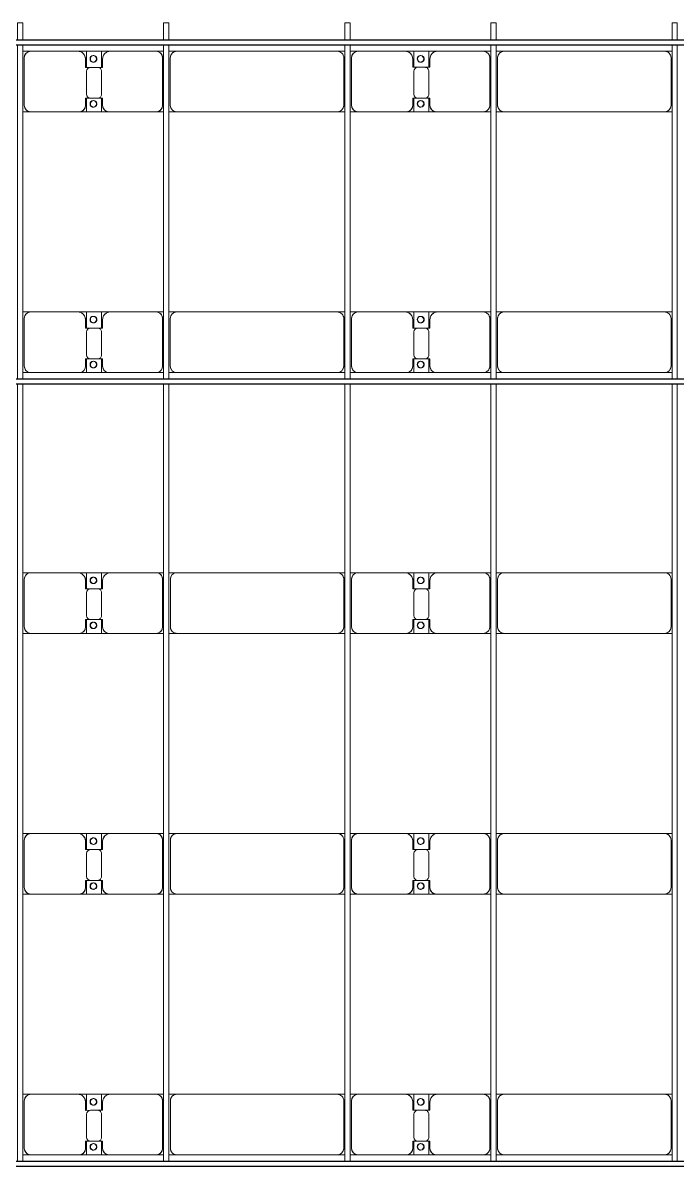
# Model space of a CAD drawing. Header units: millimetres. Extents: x -248177 to 167033, y 156986 to 268923.
# Drawn here: x -195064 to -190044, y 252459 to 261191 of the extents above; entities that cross this region are included whole.
import ezdxf

# ---------------------------------------------------------------- set-up
doc = ezdxf.new("R2010")
doc.units = ezdxf.units.MM
for name, color, linetype, lineweight in [('A-DETL-MBND', 5, 'Continuous', 9), ('A-GENM', 13, 'Continuous', 9), ('S-BEAM', 12, 'Continuous', 9)]:
    doc.layers.add(name, color=color, linetype=linetype, lineweight=lineweight)

# ---------------------------------------------------------------- blocks, each defined once
blk = doc.blocks.new('Dai phao do pin - DẢI PHAO ĐỠ PIN-15626-BỐ TRÍ KHUNG KẾT CẤU BÈ PIN 02')
at = {"layer": 'A-DETL-MBND', "color": 8}
for p, q in [((30827.8, 241.6), (30889.7, 241.6)), ((30827.8, 241.6), (30889.7, 241.6)), ((30839.7, 191.6), (30839.7, -173.4)), ((31249.7, 241.6), (30889.7, 241.6)), ((31249.7, 241.6), (31432.2, 241.6)), ((31432.2, 241.6), (31249.7, 241.6)), ((31309.7, 118.2), (31309.7, 181.6)), ((31317.8, 241.6), (31500.3, 241.6)), ((31317.8, 116.2), (31317.8, 241.6)), ((31500.3, 241.6), (31317.8, 241.6)), ((31432.2, 241.6), (31432.2, 116.2)), ((31440.3, 181.6), (31440.3, 118.2)), ((31850.3, 241.6), (31500.3, 241.6)), ((31850.3, 241.6), (31907.8, 241.6)), ((31850.3, 241.6), (31907.8, 241.6)), ((31900.3, -173.4), (31900.3, 191.6)), ((31947.8, 241.6), (32009.7, 241.6)), ((31947.8, 241.6), (32009.7, 241.6)), ((31959.7, 191.6), (31959.7, -173.4)), ((33240.3, 241.6), (32009.7, 241.6)), ((33240.3, 241.6), (33297.8, 241.6)), ((33240.3, 241.6), (33297.8, 241.6)), ((33290.3, -173.4), (33290.3, 191.6)), ((33337.8, 241.6), (33399.7, 241.6)), ((33337.8, 241.6), (33399.7, 241.6)), ((33349.7, 191.6), (33349.7, -173.4)), ((33759.7, 241.6), (33399.7, 241.6)), ((33759.7, 241.6), (33942.2, 241.6)), ((33942.2, 241.6), (33759.7, 241.6)), ((33819.7, 118.2), (33819.7, 181.6)), ((33827.8, 241.6), (34010.3, 241.6)), ((33827.8, 116.2), (33827.8, 241.6)), ((34010.3, 241.6), (33827.8, 241.6)), ((33942.2, 241.6), (33942.2, 116.2)), ((33950.3, 181.6), (33950.3, 118.2)), ((34360.3, 241.6), (34010.3, 241.6)), ((34360.3, 241.6), (34417.8, 241.6)), ((34360.3, 241.6), (34417.8, 241.6)), ((34410.3, -173.4), (34410.3, 191.6)), ((34457.8, 241.6), (34519.7, 241.6)), ((34457.8, 241.6), (34519.7, 241.6)), ((34469.7, 191.6), (34469.7, -173.4)), ((35750.3, 241.6), (34519.7, 241.6)), ((35750.3, 241.6), (35807.8, 241.6)), ((35750.3, 241.6), (35807.8, 241.6)), ((35800.3, -173.4), (35800.3, 191.6)), ((31402.2, 118.2), (31309.7, 118.2)), ((31317.8, 88.2), (31317.8, -88.2)), ((31440.3, 118.2), (31347.8, 118.2)), ((31432.2, -88.2), (31432.2, 88.2)), ((33912.2, 118.2), (33819.7, 118.2)), ((33827.8, 88.2), (33827.8, -88.2)), ((33950.3, 118.2), (33857.8, 118.2)), ((33942.2, -88.2), (33942.2, 88.2)), ((31309.7, -173.4), (31309.7, -118.2)), ((31309.7, -118.2), (31402.2, -118.2)), ((31317.8, -223.4), (31317.8, -116.2)), ((31347.8, -118.2), (31440.3, -118.2)), ((31432.2, -116.2), (31432.2, -223.4)), ((31440.3, -118.2), (31440.3, -173.4)), ((33819.7, -173.4), (33819.7, -118.2)), ((33819.7, -118.2), (33912.2, -118.2)), ((33827.8, -223.4), (33827.8, -116.2)), ((33857.8, -118.2), (33950.3, -118.2)), ((33942.2, -116.2), (33942.2, -223.4)), ((33950.3, -118.2), (33950.3, -173.4)), ((30889.7, -223.4), (30827.8, -223.4)), ((30889.7, -223.4), (30827.8, -223.4)), ((30889.7, -223.4), (31259.7, -223.4)), ((31432.2, -223.4), (31259.7, -223.4)), ((31259.7, -223.4), (31432.2, -223.4)), ((31490.3, -223.4), (31317.8, -223.4)), ((31317.8, -223.4), (31490.3, -223.4)), ((31490.3, -223.4), (31850.3, -223.4)), ((31907.8, -223.4), (31850.3, -223.4)), ((31907.8, -223.4), (31850.3, -223.4)), ((32009.7, -223.4), (31947.8, -223.4)), ((32009.7, -223.4), (31947.8, -223.4)), ((32009.7, -223.4), (33240.3, -223.4)), ((33297.8, -223.4), (33240.3, -223.4)), ((33297.8, -223.4), (33240.3, -223.4)), ((33399.7, -223.4), (33337.8, -223.4)), ((33399.7, -223.4), (33337.8, -223.4)), ((33399.7, -223.4), (33769.7, -223.4)), ((33942.2, -223.4), (33769.7, -223.4)), ((33769.7, -223.4), (33942.2, -223.4)), ((34000.3, -223.4), (33827.8, -223.4)), ((33827.8, -223.4), (34000.3, -223.4)), ((34000.3, -223.4), (34360.3, -223.4)), ((34417.8, -223.4), (34360.3, -223.4)), ((34417.8, -223.4), (34360.3, -223.4)), ((34519.7, -223.4), (34457.8, -223.4)), ((34519.7, -223.4), (34457.8, -223.4)), ((34519.7, -223.4), (35750.3, -223.4)), ((35807.8, -223.4), (35750.3, -223.4)), ((35807.8, -223.4), (35750.3, -223.4))]:
    blk.add_line(p, q, dxfattribs=at)
for centre, radius, start, end in [((30889.7, 191.6), 50, 90, 180), ((30889.7, 191.6), 50, 105, 180), ((31249.7, 181.6), 60, 0, 90), ((31249.7, 181.6), 60, 0, 60), ((31368.6, 183.2), 25, 360, 180), ((31368.6, 183.2), 25, 180, 360), ((31368.6, 183.2), 25, 360, 165), ((31371.4, 183.2), 25, 360, 180), ((31371.4, 183.2), 25, 90, 180), ((31371.4, 183.2), 25, 180, 0), ((31371.4, 183.2), 25, 180, 300), ((31368.6, 183.2), 25, 259.04667, 360), ((31371.4, 183.2), 25, 15, 75), ((31371.4, 183.2), 25, 330, 345), ((31500.3, 181.6), 60, 90, 180), ((31500.3, 181.6), 60, 120, 180), ((31850.3, 191.6), 50, 360, 90), ((31850.3, 191.6), 50, 360, 75), ((32009.7, 191.6), 50, 90, 180), ((32009.7, 191.6), 50, 150, 180), ((32009.7, 191.6), 50, 105, 135), ((33240.3, 191.6), 50, 0, 90), ((33240.3, 191.6), 50, 60, 90), ((33240.3, 191.6), 50, 15, 30), ((33399.7, 191.6), 50, 90, 180), ((33399.7, 191.6), 50, 105, 180), ((33759.7, 181.6), 60, 360, 90), ((33759.7, 181.6), 60, 360, 60), ((33878.6, 183.2), 25, 360, 180), ((33878.6, 183.2), 25, 180, 0), ((33878.6, 183.2), 25, 360, 165), ((33881.4, 183.2), 25, 0, 180), ((33881.4, 183.2), 25, 90, 180), ((33881.4, 183.2), 25, 180, 0), ((33881.4, 183.2), 25, 180, 300), ((33878.6, 183.2), 25, 210, 0), ((33881.4, 183.2), 25, 15, 75), ((33881.4, 183.2), 25, 330, 345), ((34010.3, 181.6), 60, 90, 180), ((34010.3, 181.6), 60, 120, 180), ((34360.3, 191.6), 50, 360, 90), ((34360.3, 191.6), 50, 360, 75), ((34519.7, 191.6), 50, 90, 180), ((34519.7, 191.6), 50, 150, 180), ((34519.7, 191.6), 50, 105, 135), ((35750.3, 191.6), 50, 360, 90), ((35750.3, 191.6), 50, 60, 90), ((35750.3, 191.6), 50, 15, 30), ((31347.8, 88.2), 30, 90, 180), ((31368.6, 183.2), 25, 210, 255), ((31402.2, 88.2), 30, 0, 90), ((33857.8, 88.2), 30, 90, 180), ((33912.2, 88.2), 30, 0, 90), ((30889.7, -173.4), 50, 180, 270), ((30889.7, -173.4), 50, 180, 255), ((31259.7, -173.4), 50, 270, 360), ((31259.7, -173.4), 50, 285, 360), ((31347.8, -88.2), 30, 180, 270), ((31368.6, -161.8), 25, 360, 180), ((31368.6, -161.8), 25, 180, 360), ((31368.6, -161.8), 25, 105, 165), ((31368.6, -161.8), 25, 195, 360), ((31371.4, -161.8), 25, 0, 180), ((31371.4, -161.8), 25, 105, 180), ((31371.4, -161.8), 25, 180, 0), ((31371.4, -161.8), 25, 180, 270), ((31368.6, -161.8), 25, 360, 75), ((31371.4, -161.8), 25, 15, 75), ((31371.4, -161.8), 25, 285, 345), ((31402.2, -88.2), 30, 270, 0), ((31490.3, -173.4), 50, 180, 270), ((31490.3, -173.4), 50, 180, 255), ((31850.3, -173.4), 50, 270, 360), ((31850.3, -173.4), 50, 285, 360), ((32009.7, -173.4), 50, 180, 270), ((32009.7, -173.4), 50, 180, 210), ((33240.3, -173.4), 50, 270, 360), ((33240.3, -173.4), 50, 330, 0), ((33399.7, -173.4), 50, 180, 270), ((33399.7, -173.4), 50, 180, 255), ((33769.7, -173.4), 50, 270, 360), ((33769.7, -173.4), 50, 285, 360), ((33857.8, -88.2), 30, 180, 270), ((33878.6, -161.8), 25, 360, 180), ((33878.6, -161.8), 25, 180, 0), ((33878.6, -161.8), 25, 105, 165), ((33878.6, -161.8), 25, 195, 360), ((33881.4, -161.8), 25, 0, 180), ((33881.4, -161.8), 25, 105, 180), ((33881.4, -161.8), 25, 180, 0), ((33881.4, -161.8), 25, 180, 270), ((33878.6, -161.8), 25, 360, 75), ((33881.4, -161.8), 25, 15, 75), ((33881.4, -161.8), 25, 285, 345), ((33912.2, -88.2), 30, 270, 0), ((34000.3, -173.4), 50, 180, 270), ((34000.3, -173.4), 50, 180, 255), ((34360.3, -173.4), 50, 270, 0), ((34360.3, -173.4), 50, 285, 360), ((34519.7, -173.4), 50, 180, 270), ((34519.7, -173.4), 50, 180, 210), ((35750.3, -173.4), 50, 270, 360), ((35750.3, -173.4), 50, 330, 360), ((32009.7, -173.4), 50, 240, 270), ((33240.3, -173.4), 50, 285, 300), ((34519.7, -173.4), 50, 240, 270), ((35750.3, -173.4), 50, 285, 300)]:
    blk.add_arc(centre, radius, start, end, dxfattribs=at)
blk = doc.blocks.new('Dai phao do pin - DẢI PHAO ĐỠ PIN-V1-BỐ TRÍ KHUNG KẾT CẤU BÈ PIN 02')
at = {"layer": 'A-DETL-MBND', "color": 8}
for p, q in [((30827.8, 241.6), (30889.7, 241.6)), ((30827.8, 241.6), (30889.7, 241.6)), ((30839.7, 191.6), (30839.7, -173.4)), ((31249.7, 241.6), (30889.7, 241.6)), ((31249.7, 241.6), (31432.2, 241.6)), ((31432.2, 241.6), (31249.7, 241.6)), ((31309.7, 118.2), (31309.7, 181.6)), ((31317.8, 241.6), (31500.3, 241.6)), ((31317.8, 116.2), (31317.8, 241.6)), ((31500.3, 241.6), (31317.8, 241.6)), ((31432.2, 241.6), (31432.2, 116.2)), ((31440.3, 181.6), (31440.3, 118.2)), ((31850.3, 241.6), (31500.3, 241.6)), ((31850.3, 241.6), (31907.8, 241.6)), ((31850.3, 241.6), (31907.8, 241.6)), ((31900.3, -173.4), (31900.3, 191.6)), ((31947.8, 241.6), (32009.7, 241.6)), ((31947.8, 241.6), (32009.7, 241.6)), ((31959.7, 191.6), (31959.7, -173.4)), ((33240.3, 241.6), (32009.7, 241.6)), ((33240.3, 241.6), (33297.8, 241.6)), ((33240.3, 241.6), (33297.8, 241.6)), ((33290.3, -173.4), (33290.3, 191.6)), ((33337.8, 241.6), (33399.7, 241.6)), ((33337.8, 241.6), (33399.7, 241.6)), ((33349.7, 191.6), (33349.7, -173.4)), ((33759.7, 241.6), (33399.7, 241.6)), ((33759.7, 241.6), (33942.2, 241.6)), ((33942.2, 241.6), (33759.7, 241.6)), ((33819.7, 118.2), (33819.7, 181.6)), ((33827.8, 241.6), (34010.3, 241.6)), ((33827.8, 116.2), (33827.8, 241.6)), ((34010.3, 241.6), (33827.8, 241.6)), ((33942.2, 241.6), (33942.2, 116.2)), ((33950.3, 181.6), (33950.3, 118.2)), ((34360.3, 241.6), (34010.3, 241.6)), ((34360.3, 241.6), (34417.8, 241.6)), ((34360.3, 241.6), (34417.8, 241.6)), ((34410.3, -173.4), (34410.3, 191.6)), ((34457.8, 241.6), (34519.7, 241.6)), ((34457.8, 241.6), (34519.7, 241.6)), ((34469.7, 191.6), (34469.7, -173.4)), ((35750.3, 241.6), (34519.7, 241.6)), ((35750.3, 241.6), (35807.8, 241.6)), ((35750.3, 241.6), (35807.8, 241.6)), ((35800.3, -173.4), (35800.3, 191.6)), ((31402.2, 118.2), (31309.7, 118.2)), ((31317.8, 88.2), (31317.8, -88.2)), ((31440.3, 118.2), (31347.8, 118.2)), ((31432.2, -88.2), (31432.2, 88.2)), ((33912.2, 118.2), (33819.7, 118.2)), ((33827.8, 88.2), (33827.8, -88.2)), ((33950.3, 118.2), (33857.8, 118.2)), ((33942.2, -88.2), (33942.2, 88.2)), ((31309.7, -173.4), (31309.7, -118.2)), ((31309.7, -118.2), (31402.2, -118.2)), ((31317.8, -223.4), (31317.8, -116.2)), ((31347.8, -118.2), (31440.3, -118.2)), ((31432.2, -116.2), (31432.2, -223.4)), ((31440.3, -118.2), (31440.3, -173.4)), ((33819.7, -173.4), (33819.7, -118.2)), ((33819.7, -118.2), (33912.2, -118.2)), ((33827.8, -223.4), (33827.8, -116.2)), ((33857.8, -118.2), (33950.3, -118.2)), ((33942.2, -116.2), (33942.2, -223.4)), ((33950.3, -118.2), (33950.3, -173.4)), ((30889.7, -223.4), (30827.8, -223.4)), ((30889.7, -223.4), (30827.8, -223.4)), ((30889.7, -223.4), (31259.7, -223.4)), ((31432.2, -223.4), (31259.7, -223.4)), ((31259.7, -223.4), (31432.2, -223.4)), ((31490.3, -223.4), (31317.8, -223.4)), ((31317.8, -223.4), (31490.3, -223.4)), ((31490.3, -223.4), (31850.3, -223.4)), ((31907.8, -223.4), (31850.3, -223.4)), ((31907.8, -223.4), (31850.3, -223.4)), ((32009.7, -223.4), (31947.8, -223.4)), ((32009.7, -223.4), (31947.8, -223.4)), ((32009.7, -223.4), (33240.3, -223.4)), ((33297.8, -223.4), (33240.3, -223.4)), ((33297.8, -223.4), (33240.3, -223.4)), ((33399.7, -223.4), (33337.8, -223.4)), ((33399.7, -223.4), (33337.8, -223.4)), ((33399.7, -223.4), (33769.7, -223.4)), ((33942.2, -223.4), (33769.7, -223.4)), ((33769.7, -223.4), (33942.2, -223.4)), ((34000.3, -223.4), (33827.8, -223.4)), ((33827.8, -223.4), (34000.3, -223.4)), ((34000.3, -223.4), (34360.3, -223.4)), ((34417.8, -223.4), (34360.3, -223.4)), ((34417.8, -223.4), (34360.3, -223.4)), ((34519.7, -223.4), (34457.8, -223.4)), ((34519.7, -223.4), (34457.8, -223.4)), ((34519.7, -223.4), (35750.3, -223.4)), ((35807.8, -223.4), (35750.3, -223.4)), ((35807.8, -223.4), (35750.3, -223.4))]:
    blk.add_line(p, q, dxfattribs=at)
for centre, radius, start, end in [((30889.7, 191.6), 50, 90, 180), ((30889.7, 191.6), 50, 105, 180), ((31249.7, 181.6), 60, 0, 90), ((31249.7, 181.6), 60, 0, 60), ((31368.6, 183.2), 25, 360, 180), ((31368.6, 183.2), 25, 180, 360), ((31368.6, 183.2), 25, 360, 165), ((31371.4, 183.2), 25, 360, 180), ((31371.4, 183.2), 25, 90, 180), ((31371.4, 183.2), 25, 180, 0), ((31371.4, 183.2), 25, 180, 300), ((31368.6, 183.2), 25, 258.98528, 360), ((31371.4, 183.2), 25, 15, 75), ((31371.4, 183.2), 25, 330, 345), ((31500.3, 181.6), 60, 90, 180), ((31500.3, 181.6), 60, 120, 180), ((31850.3, 191.6), 50, 360, 90), ((31850.3, 191.6), 50, 360, 75), ((32009.7, 191.6), 50, 90, 180), ((32009.7, 191.6), 50, 150, 180), ((32009.7, 191.6), 50, 105, 135), ((33240.3, 191.6), 50, 0, 90), ((33240.3, 191.6), 50, 60, 90), ((33240.3, 191.6), 50, 15, 30), ((33399.7, 191.6), 50, 90, 180), ((33399.7, 191.6), 50, 105, 180), ((33759.7, 181.6), 60, 360, 90), ((33759.7, 181.6), 60, 360, 60), ((33878.6, 183.2), 25, 360, 180), ((33878.6, 183.2), 25, 180, 0), ((33878.6, 183.2), 25, 360, 165), ((33881.4, 183.2), 25, 0, 180), ((33881.4, 183.2), 25, 90, 180), ((33881.4, 183.2), 25, 180, 0), ((33881.4, 183.2), 25, 180, 300), ((33878.6, 183.2), 25, 210, 0), ((33881.4, 183.2), 25, 15, 75), ((33881.4, 183.2), 25, 330, 345), ((34010.3, 181.6), 60, 90, 180), ((34010.3, 181.6), 60, 120, 180), ((34360.3, 191.6), 50, 360, 90), ((34360.3, 191.6), 50, 360, 75), ((34519.7, 191.6), 50, 90, 180), ((34519.7, 191.6), 50, 150, 180), ((34519.7, 191.6), 50, 105, 135), ((35750.3, 191.6), 50, 360, 90), ((35750.3, 191.6), 50, 60, 90), ((35750.3, 191.6), 50, 15, 30), ((31347.8, 88.2), 30, 90, 180), ((31368.6, 183.2), 25, 210, 255), ((31402.2, 88.2), 30, 0, 90), ((33857.8, 88.2), 30, 90, 180), ((33912.2, 88.2), 30, 0, 90), ((30889.7, -173.4), 50, 180, 270), ((30889.7, -173.4), 50, 180, 255), ((31259.7, -173.4), 50, 270, 360), ((31259.7, -173.4), 50, 285, 360), ((31347.8, -88.2), 30, 180, 270), ((31368.6, -161.8), 25, 360, 180), ((31368.6, -161.8), 25, 180, 360), ((31368.6, -161.8), 25, 105, 165), ((31368.6, -161.8), 25, 195, 360), ((31371.4, -161.8), 25, 0, 180), ((31371.4, -161.8), 25, 105, 180), ((31371.4, -161.8), 25, 180, 0), ((31371.4, -161.8), 25, 180, 270), ((31368.6, -161.8), 25, 360, 75), ((31371.4, -161.8), 25, 15, 75), ((31371.4, -161.8), 25, 285, 345), ((31402.2, -88.2), 30, 270, 0), ((31490.3, -173.4), 50, 180, 270), ((31490.3, -173.4), 50, 180, 255), ((31850.3, -173.4), 50, 270, 360), ((31850.3, -173.4), 50, 285, 360), ((32009.7, -173.4), 50, 180, 270), ((32009.7, -173.4), 50, 180, 210), ((33240.3, -173.4), 50, 270, 360), ((33240.3, -173.4), 50, 330, 0), ((33399.7, -173.4), 50, 180, 270), ((33399.7, -173.4), 50, 180, 255), ((33769.7, -173.4), 50, 270, 360), ((33769.7, -173.4), 50, 285, 360), ((33857.8, -88.2), 30, 180, 270), ((33878.6, -161.8), 25, 360, 180), ((33878.6, -161.8), 25, 180, 0), ((33878.6, -161.8), 25, 105, 165), ((33878.6, -161.8), 25, 195, 360), ((33881.4, -161.8), 25, 0, 180), ((33881.4, -161.8), 25, 105, 180), ((33881.4, -161.8), 25, 180, 0), ((33881.4, -161.8), 25, 180, 270), ((33878.6, -161.8), 25, 360, 75), ((33881.4, -161.8), 25, 15, 75), ((33881.4, -161.8), 25, 285, 345), ((33912.2, -88.2), 30, 270, 0), ((34000.3, -173.4), 50, 180, 270), ((34000.3, -173.4), 50, 180, 255), ((34360.3, -173.4), 50, 270, 0), ((34360.3, -173.4), 50, 285, 360), ((34519.7, -173.4), 50, 180, 270), ((34519.7, -173.4), 50, 180, 210), ((35750.3, -173.4), 50, 270, 360), ((35750.3, -173.4), 50, 330, 360), ((32009.7, -173.4), 50, 240, 270), ((33240.3, -173.4), 50, 285, 300), ((34519.7, -173.4), 50, 240, 270), ((35750.3, -173.4), 50, 285, 300)]:
    blk.add_arc(centre, radius, start, end, dxfattribs=at)
blk = doc.blocks.new('Dai phao do pin - DẢI PHAO ĐỠ PIN-V2-BỐ TRÍ KHUNG KẾT CẤU BÈ PIN 02')
at = {"layer": 'A-DETL-MBND', "color": 8}
for p, q in [((30827.8, 241.6), (30889.7, 241.6)), ((30827.8, 241.6), (30889.7, 241.6)), ((30839.7, 191.6), (30839.7, -173.4)), ((31249.7, 241.6), (30889.7, 241.6)), ((31249.7, 241.6), (31432.2, 241.6)), ((31432.2, 241.6), (31249.7, 241.6)), ((31309.7, 118.2), (31309.7, 181.6)), ((31317.8, 241.6), (31500.3, 241.6)), ((31317.8, 116.2), (31317.8, 241.6)), ((31500.3, 241.6), (31317.8, 241.6)), ((31432.2, 241.6), (31432.2, 116.2)), ((31440.3, 181.6), (31440.3, 118.2)), ((31850.3, 241.6), (31500.3, 241.6)), ((31850.3, 241.6), (31907.8, 241.6)), ((31850.3, 241.6), (31907.8, 241.6)), ((31900.3, -173.4), (31900.3, 191.6)), ((31947.8, 241.6), (32009.7, 241.6)), ((31947.8, 241.6), (32009.7, 241.6)), ((31959.7, 191.6), (31959.7, -173.4)), ((33240.3, 241.6), (32009.7, 241.6)), ((33240.3, 241.6), (33297.8, 241.6)), ((33240.3, 241.6), (33297.8, 241.6)), ((33290.3, -173.4), (33290.3, 191.6)), ((33337.8, 241.6), (33399.7, 241.6)), ((33337.8, 241.6), (33399.7, 241.6)), ((33349.7, 191.6), (33349.7, -173.4)), ((33759.7, 241.6), (33399.7, 241.6)), ((33759.7, 241.6), (33942.2, 241.6)), ((33942.2, 241.6), (33759.7, 241.6)), ((33819.7, 118.2), (33819.7, 181.6)), ((33827.8, 241.6), (34010.3, 241.6)), ((33827.8, 116.2), (33827.8, 241.6)), ((34010.3, 241.6), (33827.8, 241.6)), ((33942.2, 241.6), (33942.2, 116.2)), ((33950.3, 181.6), (33950.3, 118.2)), ((34360.3, 241.6), (34010.3, 241.6)), ((34360.3, 241.6), (34417.8, 241.6)), ((34360.3, 241.6), (34417.8, 241.6)), ((34410.3, -173.4), (34410.3, 191.6)), ((34457.8, 241.6), (34519.7, 241.6)), ((34457.8, 241.6), (34519.7, 241.6)), ((34469.7, 191.6), (34469.7, -173.4)), ((35750.3, 241.6), (34519.7, 241.6)), ((35750.3, 241.6), (35807.8, 241.6)), ((35750.3, 241.6), (35807.8, 241.6)), ((35800.3, -173.4), (35800.3, 191.6)), ((31402.2, 118.2), (31309.7, 118.2)), ((31317.8, 88.2), (31317.8, -88.2)), ((31440.3, 118.2), (31347.8, 118.2)), ((31432.2, -88.2), (31432.2, 88.2)), ((33912.2, 118.2), (33819.7, 118.2)), ((33827.8, 88.2), (33827.8, -88.2)), ((33950.3, 118.2), (33857.8, 118.2)), ((33942.2, -88.2), (33942.2, 88.2)), ((31309.7, -173.4), (31309.7, -118.2)), ((31309.7, -118.2), (31402.2, -118.2)), ((31317.8, -223.4), (31317.8, -116.2)), ((31347.8, -118.2), (31440.3, -118.2)), ((31432.2, -116.2), (31432.2, -223.4)), ((31440.3, -118.2), (31440.3, -173.4)), ((33819.7, -173.4), (33819.7, -118.2)), ((33819.7, -118.2), (33912.2, -118.2)), ((33827.8, -223.4), (33827.8, -116.2)), ((33857.8, -118.2), (33950.3, -118.2)), ((33942.2, -116.2), (33942.2, -223.4)), ((33950.3, -118.2), (33950.3, -173.4)), ((30889.7, -223.4), (30827.8, -223.4)), ((30889.7, -223.4), (30827.8, -223.4)), ((30889.7, -223.4), (31259.7, -223.4)), ((31432.2, -223.4), (31259.7, -223.4)), ((31259.7, -223.4), (31432.2, -223.4)), ((31490.3, -223.4), (31317.8, -223.4)), ((31317.8, -223.4), (31490.3, -223.4)), ((31490.3, -223.4), (31850.3, -223.4)), ((31907.8, -223.4), (31850.3, -223.4)), ((31907.8, -223.4), (31850.3, -223.4)), ((32009.7, -223.4), (31947.8, -223.4)), ((32009.7, -223.4), (31947.8, -223.4)), ((32009.7, -223.4), (33240.3, -223.4)), ((33297.8, -223.4), (33240.3, -223.4)), ((33297.8, -223.4), (33240.3, -223.4)), ((33399.7, -223.4), (33337.8, -223.4)), ((33399.7, -223.4), (33337.8, -223.4)), ((33399.7, -223.4), (33769.7, -223.4)), ((33942.2, -223.4), (33769.7, -223.4)), ((33769.7, -223.4), (33942.2, -223.4)), ((34000.3, -223.4), (33827.8, -223.4)), ((33827.8, -223.4), (34000.3, -223.4)), ((34000.3, -223.4), (34360.3, -223.4)), ((34417.8, -223.4), (34360.3, -223.4)), ((34417.8, -223.4), (34360.3, -223.4)), ((34519.7, -223.4), (34457.8, -223.4)), ((34519.7, -223.4), (34457.8, -223.4)), ((34519.7, -223.4), (35750.3, -223.4)), ((35807.8, -223.4), (35750.3, -223.4)), ((35807.8, -223.4), (35750.3, -223.4))]:
    blk.add_line(p, q, dxfattribs=at)
for centre, radius, start, end in [((30889.7, 191.6), 50, 90, 180), ((30889.7, 191.6), 50, 105, 180), ((31249.7, 181.6), 60, 0, 90), ((31249.7, 181.6), 60, 0, 60), ((31368.6, 183.2), 25, 360, 180), ((31368.6, 183.2), 25, 180, 360), ((31368.6, 183.2), 25, 360, 165), ((31371.4, 183.2), 25, 360, 180), ((31371.4, 183.2), 25, 90, 180), ((31371.4, 183.2), 25, 180, 0), ((31371.4, 183.2), 25, 180, 300), ((31368.6, 183.2), 25, 258.92389, 360), ((31371.4, 183.2), 25, 15, 75), ((31371.4, 183.2), 25, 330, 345), ((31500.3, 181.6), 60, 90, 180), ((31500.3, 181.6), 60, 120, 180), ((31850.3, 191.6), 50, 360, 90), ((31850.3, 191.6), 50, 360, 75), ((32009.7, 191.6), 50, 90, 180), ((32009.7, 191.6), 50, 150, 165), ((32009.7, 191.6), 50, 105, 135), ((33240.3, 191.6), 50, 0, 90), ((33240.3, 191.6), 50, 60, 90), ((33240.3, 191.6), 50, 15, 30), ((33399.7, 191.6), 50, 90, 180), ((33399.7, 191.6), 50, 105, 180), ((33759.7, 181.6), 60, 360, 90), ((33759.7, 181.6), 60, 360, 60), ((33878.6, 183.2), 25, 360, 180), ((33878.6, 183.2), 25, 180, 0), ((33878.6, 183.2), 25, 360, 165), ((33881.4, 183.2), 25, 0, 180), ((33881.4, 183.2), 25, 90, 180), ((33881.4, 183.2), 25, 180, 0), ((33881.4, 183.2), 25, 180, 300), ((33878.6, 183.2), 25, 210, 0), ((33881.4, 183.2), 25, 15, 75), ((33881.4, 183.2), 25, 330, 345), ((34010.3, 181.6), 60, 90, 180), ((34010.3, 181.6), 60, 120, 180), ((34360.3, 191.6), 50, 360, 90), ((34360.3, 191.6), 50, 360, 75), ((34519.7, 191.6), 50, 90, 180), ((34519.7, 191.6), 50, 150, 165), ((34519.7, 191.6), 50, 105, 135), ((35750.3, 191.6), 50, 360, 90), ((35750.3, 191.6), 50, 60, 90), ((35750.3, 191.6), 50, 15, 30), ((31347.8, 88.2), 30, 90, 180), ((31368.6, 183.2), 25, 210, 255), ((31402.2, 88.2), 30, 0, 90), ((33857.8, 88.2), 30, 90, 180), ((33912.2, 88.2), 30, 0, 90), ((30889.7, -173.4), 50, 180, 270), ((30889.7, -173.4), 50, 180, 255), ((31259.7, -173.4), 50, 270, 360), ((31259.7, -173.4), 50, 285, 360), ((31347.8, -88.2), 30, 180, 270), ((31368.6, -161.8), 25, 360, 180), ((31368.6, -161.8), 25, 180, 360), ((31368.6, -161.8), 25, 105, 165), ((31368.6, -161.8), 25, 195, 360), ((31371.4, -161.8), 25, 0, 180), ((31371.4, -161.8), 25, 105, 180), ((31371.4, -161.8), 25, 180, 0), ((31371.4, -161.8), 25, 180, 270), ((31368.6, -161.8), 25, 360, 75), ((31371.4, -161.8), 25, 15, 75), ((31371.4, -161.8), 25, 285, 345), ((31402.2, -88.2), 30, 270, 0), ((31490.3, -173.4), 50, 180, 270), ((31490.3, -173.4), 50, 180, 255), ((31850.3, -173.4), 50, 270, 360), ((31850.3, -173.4), 50, 285, 360), ((32009.7, -173.4), 50, 180, 270), ((32009.7, -173.4), 50, 180, 210), ((33240.3, -173.4), 50, 270, 360), ((33240.3, -173.4), 50, 330, 0), ((33399.7, -173.4), 50, 180, 270), ((33399.7, -173.4), 50, 180, 255), ((33769.7, -173.4), 50, 270, 360), ((33769.7, -173.4), 50, 285, 360), ((33857.8, -88.2), 30, 180, 270), ((33878.6, -161.8), 25, 360, 180), ((33878.6, -161.8), 25, 180, 0), ((33878.6, -161.8), 25, 105, 165), ((33878.6, -161.8), 25, 195, 360), ((33881.4, -161.8), 25, 0, 180), ((33881.4, -161.8), 25, 105, 180), ((33881.4, -161.8), 25, 180, 0), ((33881.4, -161.8), 25, 180, 270), ((33878.6, -161.8), 25, 360, 75), ((33881.4, -161.8), 25, 15, 75), ((33881.4, -161.8), 25, 285, 345), ((33912.2, -88.2), 30, 270, 0), ((34000.3, -173.4), 50, 180, 270), ((34000.3, -173.4), 50, 180, 255), ((34360.3, -173.4), 50, 270, 0), ((34360.3, -173.4), 50, 285, 360), ((34519.7, -173.4), 50, 180, 270), ((34519.7, -173.4), 50, 180, 210), ((35750.3, -173.4), 50, 270, 360), ((35750.3, -173.4), 50, 330, 360), ((32009.7, -173.4), 50, 240, 270), ((33240.3, -173.4), 50, 285, 300), ((34519.7, -173.4), 50, 240, 270), ((35750.3, -173.4), 50, 285, 300)]:
    blk.add_arc(centre, radius, start, end, dxfattribs=at)
blk = doc.blocks.new('Dai phao do pin - DẢI PHAO ĐỠ PIN-V3-BỐ TRÍ KHUNG KẾT CẤU BÈ PIN 02')
at = {"layer": 'A-DETL-MBND', "color": 8}
for p, q in [((30827.8, 241.6), (30889.7, 241.6)), ((30827.8, 241.6), (30889.7, 241.6)), ((30839.7, 191.6), (30839.7, -173.4)), ((31249.7, 241.6), (30889.7, 241.6)), ((31249.7, 241.6), (31432.2, 241.6)), ((31432.2, 241.6), (31249.7, 241.6)), ((31309.7, 118.2), (31309.7, 181.6)), ((31317.8, 241.6), (31500.3, 241.6)), ((31317.8, 116.2), (31317.8, 241.6)), ((31500.3, 241.6), (31317.8, 241.6)), ((31432.2, 241.6), (31432.2, 116.2)), ((31440.3, 181.6), (31440.3, 118.2)), ((31850.3, 241.6), (31500.3, 241.6)), ((31850.3, 241.6), (31907.8, 241.6)), ((31850.3, 241.6), (31907.8, 241.6)), ((31900.3, -173.4), (31900.3, 191.6)), ((31947.8, 241.6), (32009.7, 241.6)), ((31947.8, 241.6), (32009.7, 241.6)), ((31959.7, 191.6), (31959.7, -173.4)), ((33240.3, 241.6), (32009.7, 241.6)), ((33240.3, 241.6), (33297.8, 241.6)), ((33240.3, 241.6), (33297.8, 241.6)), ((33290.3, -173.4), (33290.3, 191.6)), ((33337.8, 241.6), (33399.7, 241.6)), ((33337.8, 241.6), (33399.7, 241.6)), ((33349.7, 191.6), (33349.7, -173.4)), ((33759.7, 241.6), (33399.7, 241.6)), ((33759.7, 241.6), (33942.2, 241.6)), ((33942.2, 241.6), (33759.7, 241.6)), ((33819.7, 118.2), (33819.7, 181.6)), ((33827.8, 241.6), (34010.3, 241.6)), ((33827.8, 116.2), (33827.8, 241.6)), ((34010.3, 241.6), (33827.8, 241.6)), ((33942.2, 241.6), (33942.2, 116.2)), ((33950.3, 181.6), (33950.3, 118.2)), ((34360.3, 241.6), (34010.3, 241.6)), ((34360.3, 241.6), (34417.8, 241.6)), ((34360.3, 241.6), (34417.8, 241.6)), ((34410.3, -173.4), (34410.3, 191.6)), ((34457.8, 241.6), (34519.7, 241.6)), ((34457.8, 241.6), (34519.7, 241.6)), ((34469.7, 191.6), (34469.7, -173.4)), ((35750.3, 241.6), (34519.7, 241.6)), ((35750.3, 241.6), (35807.8, 241.6)), ((35750.3, 241.6), (35807.8, 241.6)), ((35800.3, -173.4), (35800.3, 191.6)), ((31402.2, 118.2), (31309.7, 118.2)), ((31317.8, 88.2), (31317.8, -88.2)), ((31440.3, 118.2), (31347.8, 118.2)), ((31432.2, -88.2), (31432.2, 88.2)), ((33912.2, 118.2), (33819.7, 118.2)), ((33827.8, 88.2), (33827.8, -88.2)), ((33950.3, 118.2), (33857.8, 118.2)), ((33942.2, -88.2), (33942.2, 88.2)), ((31309.7, -173.4), (31309.7, -118.2)), ((31309.7, -118.2), (31402.2, -118.2)), ((31317.8, -223.4), (31317.8, -116.2)), ((31347.8, -118.2), (31440.3, -118.2)), ((31432.2, -116.2), (31432.2, -223.4)), ((31440.3, -118.2), (31440.3, -173.4)), ((33819.7, -173.4), (33819.7, -118.2)), ((33819.7, -118.2), (33912.2, -118.2)), ((33827.8, -223.4), (33827.8, -116.2)), ((33857.8, -118.2), (33950.3, -118.2)), ((33942.2, -116.2), (33942.2, -223.4)), ((33950.3, -118.2), (33950.3, -173.4)), ((30889.7, -223.4), (30827.8, -223.4)), ((30889.7, -223.4), (30827.8, -223.4)), ((30889.7, -223.4), (31259.7, -223.4)), ((31432.2, -223.4), (31259.7, -223.4)), ((31259.7, -223.4), (31432.2, -223.4)), ((31490.3, -223.4), (31317.8, -223.4)), ((31317.8, -223.4), (31490.3, -223.4)), ((31490.3, -223.4), (31850.3, -223.4)), ((31907.8, -223.4), (31850.3, -223.4)), ((31907.8, -223.4), (31850.3, -223.4)), ((32009.7, -223.4), (31947.8, -223.4)), ((32009.7, -223.4), (31947.8, -223.4)), ((32009.7, -223.4), (33240.3, -223.4)), ((33297.8, -223.4), (33240.3, -223.4)), ((33297.8, -223.4), (33240.3, -223.4)), ((33399.7, -223.4), (33337.8, -223.4)), ((33399.7, -223.4), (33337.8, -223.4)), ((33399.7, -223.4), (33769.7, -223.4)), ((33942.2, -223.4), (33769.7, -223.4)), ((33769.7, -223.4), (33942.2, -223.4)), ((34000.3, -223.4), (33827.8, -223.4)), ((33827.8, -223.4), (34000.3, -223.4)), ((34000.3, -223.4), (34360.3, -223.4)), ((34417.8, -223.4), (34360.3, -223.4)), ((34417.8, -223.4), (34360.3, -223.4)), ((34519.7, -223.4), (34457.8, -223.4)), ((34519.7, -223.4), (34457.8, -223.4)), ((34519.7, -223.4), (35750.3, -223.4)), ((35807.8, -223.4), (35750.3, -223.4)), ((35807.8, -223.4), (35750.3, -223.4))]:
    blk.add_line(p, q, dxfattribs=at)
for centre, radius, start, end in [((30889.7, 191.6), 50, 90, 180), ((30889.7, 191.6), 50, 105, 180), ((31249.7, 181.6), 60, 0, 90), ((31249.7, 181.6), 60, 0, 60), ((31368.6, 183.2), 25, 360, 180), ((31368.6, 183.2), 25, 180, 360), ((31368.6, 183.2), 25, 360, 165), ((31371.4, 183.2), 25, 360, 180), ((31371.4, 183.2), 25, 90, 180), ((31371.4, 183.2), 25, 180, 0), ((31371.4, 183.2), 25, 180, 300), ((31368.6, 183.2), 25, 258.8625, 360), ((31371.4, 183.2), 25, 15, 75), ((31371.4, 183.2), 25, 330, 345), ((31500.3, 181.6), 60, 90, 180), ((31500.3, 181.6), 60, 120, 180), ((31850.3, 191.6), 50, 360, 90), ((31850.3, 191.6), 50, 360, 75), ((32009.7, 191.6), 50, 90, 180), ((32009.7, 191.6), 50, 150, 180), ((32009.7, 191.6), 50, 105, 135), ((33240.3, 191.6), 50, 0, 90), ((33240.3, 191.6), 50, 60, 90), ((33240.3, 191.6), 50, 15, 30), ((33399.7, 191.6), 50, 90, 180), ((33399.7, 191.6), 50, 105, 180), ((33759.7, 181.6), 60, 360, 90), ((33759.7, 181.6), 60, 360, 60), ((33878.6, 183.2), 25, 360, 180), ((33878.6, 183.2), 25, 180, 0), ((33878.6, 183.2), 25, 360, 165), ((33881.4, 183.2), 25, 0, 180), ((33881.4, 183.2), 25, 90, 180), ((33881.4, 183.2), 25, 180, 0), ((33881.4, 183.2), 25, 180, 300), ((33878.6, 183.2), 25, 210, 0), ((33881.4, 183.2), 25, 15, 75), ((33881.4, 183.2), 25, 330, 345), ((34010.3, 181.6), 60, 90, 180), ((34010.3, 181.6), 60, 120, 180), ((34360.3, 191.6), 50, 360, 90), ((34360.3, 191.6), 50, 360, 75), ((34519.7, 191.6), 50, 90, 180), ((34519.7, 191.6), 50, 150, 180), ((34519.7, 191.6), 50, 105, 135), ((35750.3, 191.6), 50, 360, 90), ((35750.3, 191.6), 50, 60, 90), ((35750.3, 191.6), 50, 15, 30), ((31347.8, 88.2), 30, 90, 180), ((31368.6, 183.2), 25, 210, 255), ((31402.2, 88.2), 30, 0, 90), ((33857.8, 88.2), 30, 90, 180), ((33912.2, 88.2), 30, 0, 90), ((30889.7, -173.4), 50, 180, 270), ((30889.7, -173.4), 50, 180, 255), ((31259.7, -173.4), 50, 270, 360), ((31259.7, -173.4), 50, 285, 360), ((31347.8, -88.2), 30, 180, 270), ((31368.6, -161.8), 25, 360, 180), ((31368.6, -161.8), 25, 180, 360), ((31368.6, -161.8), 25, 105, 165), ((31368.6, -161.8), 25, 195, 360), ((31371.4, -161.8), 25, 0, 180), ((31371.4, -161.8), 25, 105, 180), ((31371.4, -161.8), 25, 180, 0), ((31371.4, -161.8), 25, 180, 270), ((31368.6, -161.8), 25, 360, 75), ((31371.4, -161.8), 25, 15, 75), ((31371.4, -161.8), 25, 285, 345), ((31402.2, -88.2), 30, 270, 0), ((31490.3, -173.4), 50, 180, 270), ((31490.3, -173.4), 50, 180, 255), ((31850.3, -173.4), 50, 270, 360), ((31850.3, -173.4), 50, 285, 360), ((32009.7, -173.4), 50, 180, 270), ((32009.7, -173.4), 50, 180, 210), ((33240.3, -173.4), 50, 270, 360), ((33240.3, -173.4), 50, 330, 0), ((33399.7, -173.4), 50, 180, 270), ((33399.7, -173.4), 50, 180, 255), ((33769.7, -173.4), 50, 270, 360), ((33769.7, -173.4), 50, 285, 360), ((33857.8, -88.2), 30, 180, 270), ((33878.6, -161.8), 25, 360, 180), ((33878.6, -161.8), 25, 180, 0), ((33878.6, -161.8), 25, 105, 165), ((33878.6, -161.8), 25, 195, 360), ((33881.4, -161.8), 25, 0, 180), ((33881.4, -161.8), 25, 105, 180), ((33881.4, -161.8), 25, 180, 0), ((33881.4, -161.8), 25, 180, 270), ((33878.6, -161.8), 25, 360, 75), ((33881.4, -161.8), 25, 15, 75), ((33881.4, -161.8), 25, 285, 345), ((33912.2, -88.2), 30, 270, 0), ((34000.3, -173.4), 50, 180, 270), ((34000.3, -173.4), 50, 180, 255), ((34360.3, -173.4), 50, 270, 0), ((34360.3, -173.4), 50, 285, 360), ((34519.7, -173.4), 50, 180, 270), ((34519.7, -173.4), 50, 180, 210), ((35750.3, -173.4), 50, 270, 360), ((35750.3, -173.4), 50, 330, 360), ((32009.7, -173.4), 50, 240, 270), ((33240.3, -173.4), 50, 285, 300), ((34519.7, -173.4), 50, 240, 270), ((35750.3, -173.4), 50, 285, 300)]:
    blk.add_arc(centre, radius, start, end, dxfattribs=at)
blk = doc.blocks.new('Dai phao do pin - DẢI PHAO ĐỠ PIN-V4-BỐ TRÍ KHUNG KẾT CẤU BÈ PIN 02')
at = {"layer": 'A-DETL-MBND', "color": 8}
for p, q in [((30827.8, 241.6), (30889.7, 241.6)), ((30827.8, 241.6), (30889.7, 241.6)), ((30839.7, 191.6), (30839.7, -173.4)), ((31249.7, 241.6), (30889.7, 241.6)), ((31249.7, 241.6), (31432.2, 241.6)), ((31432.2, 241.6), (31249.7, 241.6)), ((31309.7, 118.2), (31309.7, 181.6)), ((31317.8, 241.6), (31500.3, 241.6)), ((31317.8, 116.2), (31317.8, 241.6)), ((31500.3, 241.6), (31317.8, 241.6)), ((31432.2, 241.6), (31432.2, 116.2)), ((31440.3, 181.6), (31440.3, 118.2)), ((31850.3, 241.6), (31500.3, 241.6)), ((31850.3, 241.6), (31907.8, 241.6)), ((31850.3, 241.6), (31907.8, 241.6)), ((31900.3, -173.4), (31900.3, 191.6)), ((31947.8, 241.6), (32009.7, 241.6)), ((31947.8, 241.6), (32009.7, 241.6)), ((31959.7, 191.6), (31959.7, -173.4)), ((33240.3, 241.6), (32009.7, 241.6)), ((33240.3, 241.6), (33297.8, 241.6)), ((33240.3, 241.6), (33297.8, 241.6)), ((33290.3, -173.4), (33290.3, 191.6)), ((33337.8, 241.6), (33399.7, 241.6)), ((33337.8, 241.6), (33399.7, 241.6)), ((33349.7, 191.6), (33349.7, -173.4)), ((33759.7, 241.6), (33399.7, 241.6)), ((33759.7, 241.6), (33942.2, 241.6)), ((33942.2, 241.6), (33759.7, 241.6)), ((33819.7, 118.2), (33819.7, 181.6)), ((33827.8, 241.6), (34010.3, 241.6)), ((33827.8, 116.2), (33827.8, 241.6)), ((34010.3, 241.6), (33827.8, 241.6)), ((33942.2, 241.6), (33942.2, 116.2)), ((33950.3, 181.6), (33950.3, 118.2)), ((34360.3, 241.6), (34010.3, 241.6)), ((34360.3, 241.6), (34417.8, 241.6)), ((34360.3, 241.6), (34417.8, 241.6)), ((34410.3, -173.4), (34410.3, 191.6)), ((34457.8, 241.6), (34519.7, 241.6)), ((34457.8, 241.6), (34519.7, 241.6)), ((34469.7, 191.6), (34469.7, -173.4)), ((35750.3, 241.6), (34519.7, 241.6)), ((35750.3, 241.6), (35807.8, 241.6)), ((35750.3, 241.6), (35807.8, 241.6)), ((35800.3, -173.4), (35800.3, 191.6)), ((31402.2, 118.2), (31309.7, 118.2)), ((31317.8, 88.2), (31317.8, -88.2)), ((31440.3, 118.2), (31347.8, 118.2)), ((31432.2, -88.2), (31432.2, 88.2)), ((33912.2, 118.2), (33819.7, 118.2)), ((33827.8, 88.2), (33827.8, -88.2)), ((33950.3, 118.2), (33857.8, 118.2)), ((33942.2, -88.2), (33942.2, 88.2)), ((31309.7, -173.4), (31309.7, -118.2)), ((31309.7, -118.2), (31402.2, -118.2)), ((31317.8, -223.4), (31317.8, -116.2)), ((31347.8, -118.2), (31440.3, -118.2)), ((31432.2, -116.2), (31432.2, -223.4)), ((31440.3, -118.2), (31440.3, -173.4)), ((33819.7, -173.4), (33819.7, -118.2)), ((33819.7, -118.2), (33912.2, -118.2)), ((33827.8, -223.4), (33827.8, -116.2)), ((33857.8, -118.2), (33950.3, -118.2)), ((33942.2, -116.2), (33942.2, -223.4)), ((33950.3, -118.2), (33950.3, -173.4)), ((30889.7, -223.4), (30827.8, -223.4)), ((30889.7, -223.4), (30827.8, -223.4)), ((30889.7, -223.4), (31259.7, -223.4)), ((31432.2, -223.4), (31259.7, -223.4)), ((31259.7, -223.4), (31432.2, -223.4)), ((31490.3, -223.4), (31317.8, -223.4)), ((31317.8, -223.4), (31490.3, -223.4)), ((31490.3, -223.4), (31850.3, -223.4)), ((31907.8, -223.4), (31850.3, -223.4)), ((31907.8, -223.4), (31850.3, -223.4)), ((32009.7, -223.4), (31947.8, -223.4)), ((32009.7, -223.4), (31947.8, -223.4)), ((32009.7, -223.4), (33240.3, -223.4)), ((33297.8, -223.4), (33240.3, -223.4)), ((33297.8, -223.4), (33240.3, -223.4)), ((33399.7, -223.4), (33337.8, -223.4)), ((33399.7, -223.4), (33337.8, -223.4)), ((33399.7, -223.4), (33769.7, -223.4)), ((33942.2, -223.4), (33769.7, -223.4)), ((33769.7, -223.4), (33942.2, -223.4)), ((34000.3, -223.4), (33827.8, -223.4)), ((33827.8, -223.4), (34000.3, -223.4)), ((34000.3, -223.4), (34360.3, -223.4)), ((34417.8, -223.4), (34360.3, -223.4)), ((34417.8, -223.4), (34360.3, -223.4)), ((34519.7, -223.4), (34457.8, -223.4)), ((34519.7, -223.4), (34457.8, -223.4)), ((34519.7, -223.4), (35750.3, -223.4)), ((35807.8, -223.4), (35750.3, -223.4)), ((35807.8, -223.4), (35750.3, -223.4))]:
    blk.add_line(p, q, dxfattribs=at)
for centre, radius, start, end in [((30889.7, 191.6), 50, 90, 180), ((30889.7, 191.6), 50, 105, 180), ((31249.7, 181.6), 60, 0, 90), ((31249.7, 181.6), 60, 0, 60), ((31368.6, 183.2), 25, 360, 180), ((31368.6, 183.2), 25, 180, 360), ((31368.6, 183.2), 25, 360, 165), ((31371.4, 183.2), 25, 360, 180), ((31371.4, 183.2), 25, 90, 180), ((31371.4, 183.2), 25, 180, 0), ((31371.4, 183.2), 25, 180, 300), ((31368.6, 183.2), 25, 258.80112, 360), ((31371.4, 183.2), 25, 15, 75), ((31371.4, 183.2), 25, 330, 345), ((31500.3, 181.6), 60, 90, 180), ((31500.3, 181.6), 60, 120, 180), ((31850.3, 191.6), 50, 360, 90), ((31850.3, 191.6), 50, 360, 75), ((32009.7, 191.6), 50, 90, 180), ((32009.7, 191.6), 50, 150, 180), ((32009.7, 191.6), 50, 105, 135), ((33240.3, 191.6), 50, 0, 90), ((33240.3, 191.6), 50, 60, 90), ((33240.3, 191.6), 50, 15, 30), ((33399.7, 191.6), 50, 90, 180), ((33399.7, 191.6), 50, 105, 180), ((33759.7, 181.6), 60, 360, 90), ((33759.7, 181.6), 60, 360, 60), ((33878.6, 183.2), 25, 360, 180), ((33878.6, 183.2), 25, 180, 0), ((33878.6, 183.2), 25, 360, 165), ((33881.4, 183.2), 25, 0, 180), ((33881.4, 183.2), 25, 90, 180), ((33881.4, 183.2), 25, 180, 0), ((33881.4, 183.2), 25, 180, 300), ((33878.6, 183.2), 25, 210, 0), ((33881.4, 183.2), 25, 15, 75), ((33881.4, 183.2), 25, 330, 345), ((34010.3, 181.6), 60, 90, 180), ((34010.3, 181.6), 60, 120, 180), ((34360.3, 191.6), 50, 360, 90), ((34360.3, 191.6), 50, 360, 75), ((34519.7, 191.6), 50, 90, 180), ((34519.7, 191.6), 50, 150, 180), ((34519.7, 191.6), 50, 105, 135), ((35750.3, 191.6), 50, 360, 90), ((35750.3, 191.6), 50, 60, 90), ((35750.3, 191.6), 50, 15, 30), ((31347.8, 88.2), 30, 90, 180), ((31368.6, 183.2), 25, 210, 255), ((31402.2, 88.2), 30, 0, 90), ((33857.8, 88.2), 30, 90, 180), ((33912.2, 88.2), 30, 0, 90), ((30889.7, -173.4), 50, 180, 270), ((30889.7, -173.4), 50, 180, 255), ((31259.7, -173.4), 50, 270, 360), ((31259.7, -173.4), 50, 285, 360), ((31347.8, -88.2), 30, 180, 270), ((31368.6, -161.8), 25, 360, 180), ((31368.6, -161.8), 25, 180, 360), ((31368.6, -161.8), 25, 105, 165), ((31368.6, -161.8), 25, 195, 360), ((31371.4, -161.8), 25, 0, 180), ((31371.4, -161.8), 25, 105, 180), ((31371.4, -161.8), 25, 180, 0), ((31371.4, -161.8), 25, 180, 270), ((31368.6, -161.8), 25, 360, 75), ((31371.4, -161.8), 25, 15, 75), ((31371.4, -161.8), 25, 285, 345), ((31402.2, -88.2), 30, 270, 0), ((31490.3, -173.4), 50, 180, 270), ((31490.3, -173.4), 50, 180, 255), ((31850.3, -173.4), 50, 270, 360), ((31850.3, -173.4), 50, 285, 360), ((32009.7, -173.4), 50, 180, 270), ((32009.7, -173.4), 50, 180, 210), ((33240.3, -173.4), 50, 270, 360), ((33240.3, -173.4), 50, 330, 0), ((33399.7, -173.4), 50, 180, 270), ((33399.7, -173.4), 50, 180, 255), ((33769.7, -173.4), 50, 270, 360), ((33769.7, -173.4), 50, 285, 360), ((33857.8, -88.2), 30, 180, 270), ((33878.6, -161.8), 25, 360, 180), ((33878.6, -161.8), 25, 180, 0), ((33878.6, -161.8), 25, 105, 165), ((33878.6, -161.8), 25, 195, 360), ((33881.4, -161.8), 25, 0, 180), ((33881.4, -161.8), 25, 105, 180), ((33881.4, -161.8), 25, 180, 0), ((33881.4, -161.8), 25, 180, 270), ((33878.6, -161.8), 25, 360, 75), ((33881.4, -161.8), 25, 15, 75), ((33881.4, -161.8), 25, 285, 345), ((33912.2, -88.2), 30, 270, 0), ((34000.3, -173.4), 50, 180, 270), ((34000.3, -173.4), 50, 180, 255), ((34360.3, -173.4), 50, 270, 0), ((34360.3, -173.4), 50, 285, 360), ((34519.7, -173.4), 50, 180, 270), ((34519.7, -173.4), 50, 180, 210), ((35750.3, -173.4), 50, 270, 360), ((35750.3, -173.4), 50, 330, 360), ((32009.7, -173.4), 50, 240, 270), ((33240.3, -173.4), 50, 285, 300), ((34519.7, -173.4), 50, 240, 270), ((35750.3, -173.4), 50, 285, 300)]:
    blk.add_arc(centre, radius, start, end, dxfattribs=at)
blk = doc.blocks.new('Dầm C52 - Dầm C52-24593-BỐ TRÍ KHUNG KẾT CẤU BÈ PIN 02')
at = {"layer": 'S-BEAM', "color": 1}
for p, q in [((39861.8, 20), (45821.8, 20)), ((45861.8, 20), (48421.8, 20)), ((48461.8, 20), (48593.5, 20)), ((48593.5, 20), (48593.5, -20)), ((45821.8, -20), (39861.8, -20)), ((48421.8, -20), (45861.8, -20)), ((48593.5, -20), (48461.8, -20))]:
    blk.add_line(p, q, dxfattribs=at)
blk = doc.blocks.new('Dầm C52 - Hộp 40x60-25239-BỐ TRÍ KHUNG KẾT CẤU BÈ PIN 02')
at = {"layer": 'S-BEAM', "color": 3, "lineweight": 25}
for p, q in [((-146407.2, 20), (146407.2, 20)), ((146407.2, -20), (-146407.2, -20))]:
    blk.add_line(p, q, dxfattribs=at)
blk = doc.blocks.new('HOBANMONG_BEPIN 2_rvt-1-BỐ TRÍ KHUNG KẾT CẤU BÈ PIN 02')
at = {"layer": 'A-GENM', "lineweight": 9, "rotation": 0.0007586094741477002}
for name, p in [('Dai phao do pin - DẢI PHAO ĐỠ PIN-15626-BỐ TRÍ KHUNG KẾT CẤU BÈ PIN 02', (-225891.4, 260731)), ('Dai phao do pin - DẢI PHAO ĐỠ PIN-V1-BỐ TRÍ KHUNG KẾT CẤU BÈ PIN 02', (-225891.4, 258731)), ('Dai phao do pin - DẢI PHAO ĐỠ PIN-V2-BỐ TRÍ KHUNG KẾT CẤU BÈ PIN 02', (-225891.3, 256731)), ('Dai phao do pin - DẢI PHAO ĐỠ PIN-V3-BỐ TRÍ KHUNG KẾT CẤU BÈ PIN 02', (-225891.3, 254731)), ('Dai phao do pin - DẢI PHAO ĐỠ PIN-V4-BỐ TRÍ KHUNG KẾT CẤU BÈ PIN 02', (-225891.3, 252731))]:
    blk.add_blockref(name, p, dxfattribs=at)
at = {"layer": 'S-BEAM', "lineweight": 9}
for name, p, rotation in [('Dầm C52 - Dầm C52-24593-BỐ TRÍ KHUNG KẾT CẤU BÈ PIN 02', (-195082.9, 212597.9), 90.00075860989138), ('Dầm C52 - Dầm C52-24593-BỐ TRÍ KHUNG KẾT CẤU BÈ PIN 02', (-193962.9, 212597.9), 90.00075860989138), ('Dầm C52 - Dầm C52-24593-BỐ TRÍ KHUNG KẾT CẤU BÈ PIN 02', (-192572.9, 212597.9), 90.00075860989138), ('Dầm C52 - Dầm C52-24593-BỐ TRÍ KHUNG KẾT CẤU BÈ PIN 02', (-191452.9, 212597.9), 90.00075860989138), ('Dầm C52 - Dầm C52-24593-BỐ TRÍ KHUNG KẾT CẤU BÈ PIN 02', (-190062.9, 212598), 90.00075860989138), ('Dầm C52 - Hộp 40x60-25239-BỐ TRÍ KHUNG KẾT CẤU BÈ PIN 02', (-83316.3, 261041.2), 0.0007586094741477002), ('Dầm C52 - Hộp 40x60-25239-BỐ TRÍ KHUNG KẾT CẤU BÈ PIN 02', (-83316.3, 258441.2), 0.0007586094741477002), ('Dầm C52 - Hộp 40x60-25239-BỐ TRÍ KHUNG KẾT CẤU BÈ PIN 02', (-83316.2, 252441.2), 0.0007586094741477002)]:
    blk.add_blockref(name, p, dxfattribs=dict(at, rotation=rotation))

msp = doc.modelspace()

# ---------------------------------------------------------------- block references
at = {"lineweight": 5}
msp.add_blockref('HOBANMONG_BEPIN 2_rvt-1-BỐ TRÍ KHUNG KẾT CẤU BÈ PIN 02', (0, 0), dxfattribs=at)

doc.saveas('drawing.dxf')
